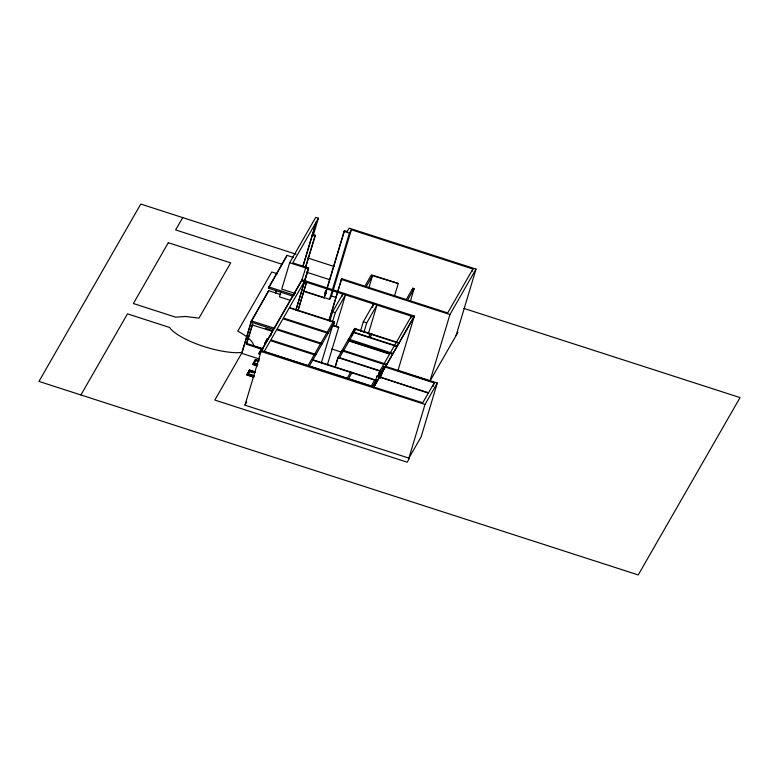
<?xml version="1.0" encoding="UTF-8"?>
<svg xmlns="http://www.w3.org/2000/svg" width="779" height="779" viewBox="0 0 779 779"><rect width="100%" height="100%" fill="white"/><g stroke="black" fill="none" stroke-linecap="round" stroke-linejoin="round"><path stroke-width="1.17" d="M280.722 294.589L268.697 290.713L251.403 320.841L241.656 353.306L259.504 359.07M458.042 332.185L429.979 381.067L397.923 370.716L414.321 316.07L301.95 279.778L261.345 350.511L244.947 405.158L409.442 458.286L407.203 462.19L214.819 400.065L242.084 352.566L251.442 321.386M246.398 344.26L252.63 324.161L246.398 344.26L262.611 349.489M292.855 296.117L268.375 288.201L286.896 255.337L293.449 257.459M268.697 290.713L251.013 322.126L273.322 329.332M253.72 377.221L246.855 375.001L249.387 369.986L255.113 371.826M249.903 370.366L247.79 374.358L249.903 370.366L255.181 372.07M249.387 369.986L246.855 375.001M257.44 366.023L252.863 364.543L255.395 359.518L258.823 360.628M253.798 363.89L253.603 364.533L256.768 365.555M255.395 359.518L252.863 364.543M275.445 292.836L276.126 290.548M275.523 293.225L276.214 290.937M286.506 256.622L286.896 255.337M255.522 361.193L255.911 359.908L259.076 360.93M259.611 354.075L261.919 349.44M281.044 291.473L279.437 296.838L289.632 300.129M313.236 235.424L318.397 218.217L315.729 217.351L289.661 262.766L281.745 289.116L295.348 293.508M265.814 342.964L267.927 338.972M270.517 335.817L272.309 330.52L270.946 335.067M302.788 266.506L316.04 222.327M303.021 266.418L316.469 221.577M305.456 267.363L315.281 235.297L312.613 234.43L312.184 235.18L314.852 236.047M385.702 366.364L437.292 383.025L425.013 404.428L261.053 351.475L301.658 280.742L305.952 267.139M305.689 267.275L315.281 235.297M318.397 218.217L292.758 262.874L308.62 267.995L304.336 281.608L289.476 307.491L334.59 322.058L333.548 325.544M295.845 310.227L308.406 268.375M296.059 309.857L304.414 282.017M308.62 267.995L304.764 280.859L306.76 281.501L298.065 310.5M297.851 310.879L306.76 281.501M303.362 291.219L324.122 297.919L344.094 231.382L344.522 230.633L347.191 231.499L349.119 228.13L476.018 269.115L456.056 335.652M326.625 290.294L324.122 297.919M327.307 287.996L344.522 230.633M303.459 290.898L329.566 299.331L349.43 233.106L351.368 229.747L472.911 268.998L472.22 271.326M329.566 299.331L331.494 295.962L351.368 229.747M329.04 320.12L341.679 278.678L364.884 286.175L371.398 274.831L398.283 283.507L394.232 296.663M329.127 320.5L341.679 278.678M329.819 321.114L332.594 311.834L342.818 294.034L342.117 296.351M332.487 321.98L335.272 312.7L345.487 294.9L336.09 326.216M321.367 362.819L332.721 325.33L334.59 322.058M327.375 364.767L338.729 327.268L332.721 325.33M335.165 366.87L337.95 357.59L354.688 328.436L356.022 328.865L354.085 332.234M335.028 367.659L338.164 357.22L380.025 370.736L389.578 354.104L349.05 341.017M351.495 335.652L352.536 332.175L397.076 346.558M353.637 331.912L354.688 328.436M368.681 288.415L372.518 275.639L398.283 283.507M360.531 331.036L363.316 321.756L373.54 303.956L372.498 307.432M363.959 332.136L366.743 322.857L376.958 305.056L368.263 334.064M414.321 316.07L373.414 387.767L414.029 317.034L301.658 280.742M375.546 380.746L376.939 376.111L428.538 392.772L434.195 382.917L383.94 366.685L380.503 372.664L379.11 377.299M374.086 387.173L375.478 382.528M377.776 376.87L379.811 371.106L337.95 357.59M378.419 375.751L379.811 371.106M380.454 378.282L383.94 366.685M412.11 290.528L412.802 288.201L414.136 288.629L410.309 301.415M410.66 318.484L411.361 316.167L394.622 345.321M429.979 381.067L449.941 314.531L476.018 269.115M425.013 404.428L408.907 458.11L421.186 436.707L437.292 383.025M433.153 386.394L434.195 382.917M80.899 394.953L127.464 313.859L169.695 327.501L170.406 328.65A44.763 13.389 16.7 0 0 235.862 352.712L242.084 352.566M182.724 217.604L175.645 229.922L282.115 264.305M268.375 288.201L286.078 257.372M255.911 359.908L253.993 363.248L257.158 364.27M254.275 363.053L255.716 360.55L257.83 361.232M259.806 353.432L260.77 351.757M248.073 374.163L249.037 372.489M244.947 405.158L246.748 402.022M326.508 289.71L324.522 293.177L326.382 293.771M307.939 365.731L333.042 322M309.273 366.159L312.72 360.161L377.299 381.009M338.729 327.268L332.506 325.7L312.934 359.781L377.513 380.639M372.518 275.639L366.218 286.604L406.297 299.545L412.802 288.201M339.498 357.649L353.87 332.604M347.132 378.39L350.793 372.011M352.127 372.44L348.466 378.818L264.149 351.592L270.43 340.657L315.553 355.234M414.136 288.629L407.631 299.973L447.701 312.915L472.911 268.998M371.174 386.15L374.835 379.772M376.939 376.111L428.323 393.142L422.763 402.811L373.852 387.017M394.408 345.691L389.792 353.734L349.265 340.637M376.169 380.21L372.508 386.588L349.605 379.188M368.74 336.918L370.638 333.607L371.982 334.045L370.074 337.356M344.094 231.382L349.43 233.106M296.039 254.197L140.775 204.059L38.95 381.408L638.225 574.941L740.05 397.592L463.7 308.348M307.598 257.937L334.191 266.525M289.661 262.766L308.192 268.745M341.251 279.427L449.941 314.531M306.41 272.153L329.556 279.632M304.55 281.229L306.546 281.881M277.499 273.848L271.764 271.988L237.799 331.163A44.763 13.389 16.7 0 1 253.457 344.776L253.35 346.003L261.286 348.573M331.494 295.962L336.129 297.461M268.765 286.915L294.413 295.202M332.594 311.834L335.272 312.7M363.316 321.756L366.743 322.857M354.63 328.534L399.169 342.916M334.376 322.438L289.262 307.861L283.41 318.046L328.534 332.614M354.416 328.904L398.955 343.286M352.751 331.805L397.29 346.188M348.573 339.089L393.103 353.471M328.105 333.363L282.981 318.796L277.129 328.981L322.253 343.549M348.135 339.839L392.674 354.221M342.293 350.024L386.832 364.406M251.403 320.841L274.821 328.407M321.824 344.299L276.701 329.721L270.858 339.907L315.982 354.484M341.864 350.764L386.403 365.156M331.727 348.982L341.825 352.244M265.366 328.271L271.16 330.14M252.201 324.911L271.881 331.26M379.169 372.235L380.503 372.664M246.826 343.51L263.039 348.739M261.345 350.511L373.706 386.803M253.243 363.257L257.83 364.728M249.708 371.008L254.986 372.722M249.514 371.661L252.688 372.683M247.985 373.716L254.314 375.76M247.235 373.716L254.11 375.936M247.595 375.001L253.935 377.046M259.251 352.79L258.871 354.075L261.403 349.05L259.251 352.79M265.259 342.322L264.879 343.607L267.411 338.583L265.259 342.322M168.303 242.727L133.394 303.528L175.626 317.17L185.402 316.478L198.957 318.144L230.691 262.874L168.303 242.727"/></g></svg>
